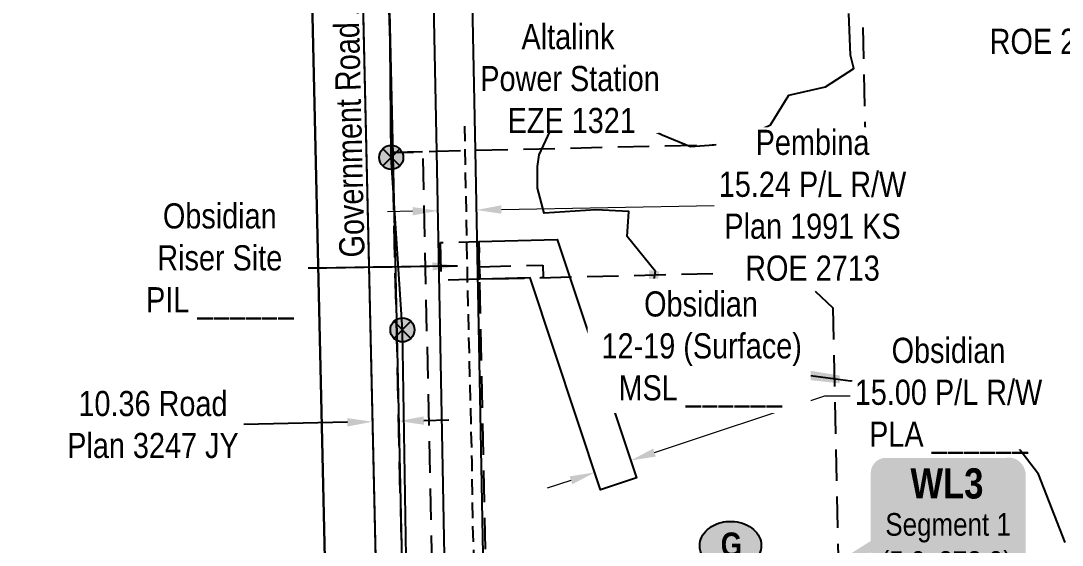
# Model space of a CAD drawing. Extents: x 610781 to 613451, y 5887607 to 5892660.
# Drawn here: x 612326.1 to 612739.9, y 5891270.5 to 5891479 of the extents above; entities that cross this region are included whole.
import ezdxf
from ezdxf.enums import TextEntityAlignment as Align

# ---------------------------------------------------------------- set-up
doc = ezdxf.new("R2010")
doc.units = 0
doc.header["$LTSCALE"] = 5
doc.header["$PDSIZE"] = -1.5
for name, pattern in [('foc-ACCESSROAD', [3.75, 2.5, -1.25]), ('foc-FLOWLINE', [3.75, 2.5, -1.25]), ('UG_PIPE', [1.875, 1.25, -0.625])]:
    doc.linetypes.add(name, pattern=pattern)
doc.layers.get('Defpoints').update_dxf_attribs({"color": 9})
for name, color, linetype in [('AS-PIPE-UG', 44, 'UG_PIPE'), ('AS-POWER', 104, 'foc-POWER'), ('AS-POWER-EXISTING-PP', 72, 'Continuous'), ('AS-TELUS', 224, 'foc-TEL'), ('AS-UNDERLAY-H', 141, 'Continuous'), ('C-AR', 13, 'foc-ACCESSROAD'), ('C-RW', 13, 'Continuous'), ('C-WS', 13, 'foc-ACCESSROAD'), ('CG-NOTES', 7, 'Continuous'), ('F-EZE', 190, 'foc-FLOWLINE'), ('F-RW', 190, 'Continuous'), ('L-ROAD-T', 7, 'Continuous'), ('L-SEC', 7, 'Continuous'), ('L-TITLEDB', 4, 'Continuous'), ('L-TITLEDB-T', 4, 'Continuous'), ('P-TEMP-BLOCKS', 250, 'Continuous'), ('WETLAND', 143, 'Continuous')]:
    doc.layers.add(name, color=color, linetype=linetype)
for name, color, linetype, lineweight in [('C-RW-T', 13, 'Continuous', 9), ('C-WS-T', 13, 'Continuous', 9), ('F-EZE-T', 190, 'Continuous', 9), ('F-RW-T', 190, 'Continuous', 9)]:
    doc.layers.add(name, color=color, linetype=linetype, lineweight=lineweight)
doc.styles.add('100L', font='ARIALN.TTF', dxfattribs={"height": 11})
doc.styles.add('80', font='ARIALN.TTF', dxfattribs={"height": 10})
doc.styles.add('80CG', font='ARIALN.TTF', dxfattribs={"height": 10})
doc.styles.add('80L', font='ARIALN.TTF', dxfattribs={"height": 10})
doc.styles.add('BOLD', font='ARIALNB.TTF')
doc.styles.add('foc-LtypeFont', font='ARIALN.TTF', dxfattribs={"height": 7.35})
doc.linetypes.add('foc-POWER', pattern='A,6,-1,["P",foc-LtypeFont,S=0.2,R=0,X=-0.625,Y=-0.75],-1.24,4', length=12.24)
doc.linetypes.add('foc-POWER-NOLINE', pattern='A,0,-4,["P",foc-LtypeFont,S=0.2,R=0,X=-0.625,Y=-0.75],-8.24', length=12.24)
doc.linetypes.add('foc-TEL', pattern='A,2,-1,["T",foc-LtypeFont,S=0.2,R=0,X=-0.425,Y=-0.75],-1.24,8', length=12.24)
doc.linetypes.add('foc-TEL-NOLINE', pattern='A,0,-2,["T",foc-LtypeFont,S=0.2,R=0,X=-0.425,Y=-0.75],-10.24', length=12.24)
doc.dimstyles.new('Compass 5 000', dxfattribs={"dimscale": 5, "dimtxt": 9, "dimasz": 2, "dimexe": 0.2, "dimexo": 0.0625, "dimgap": 0.5, "dimtad": 0, "dimtih": 1, "dimtoh": 1, "dimzin": 0, "dimdsep": 46, "dimtxsty": '80CG', "dimcen": 0.1, "dimse1": 1, "dimse2": 1, "dimclrd": 256, "dimclrt": 256, "dimaunit": 1, "dimadec": 4, "dimazin": 0, "dimtfac": 0.06, "dimtofl": 0, "dimtmove": 0, "dimatfit": 1, "dimfxl": 0.2, "dimtolj": 1, "dimtzin": 0, "dimlwd": -1, "dimarcsym": 0})

# ---------------------------------------------------------------- blocks, each defined once
blk = doc.blocks.new('*D438')
at = {"layer": 'C-RW-T', "transparency": 16777216}
for p, q in [((612697.69, 5891558.38), (612697.47, 5891568.38)), ((612698.69, 5891513.38), (612699.27, 5891487.41)), ((612699.27, 5891487.41), (612709.27, 5891487.41))]:
    blk.add_line(p, q, dxfattribs=at)
for points in [[(612699.35, 5891558.42), (612696.02, 5891558.34), (612697.91, 5891548.38)], [(612700.36, 5891513.41), (612697.02, 5891513.34), (612698.47, 5891523.37)]]:
    blk.add_solid(points, dxfattribs=at)
at = {"layer": 'Defpoints', "color": 0, "transparency": 16777216}
for p in [(612764.79, 5891549.87), (612765.35, 5891524.86), (612698.47, 5891523.37)]:
    blk.add_point(p, dxfattribs=at)
at = {"layer": 'C-RW-T', "transparency": 16777216, "insert": (612737.79, 5891487.41), "char_height": 10, "attachment_point": 5, "style": '80CG'}
blk.add_mtext('\\A1;Obsidian\\P25.15 A/R\\PROE 2794', dxfattribs=at)
blk = doc.blocks.new('*D445')
at = {"layer": 'Defpoints', "color": 0, "transparency": 16777216}
for p in [(612507.05, 5891403.75), (612491.85, 5891401.23), (612507.1, 5891401.52)]:
    blk.add_point(p, dxfattribs=at)
at = {"layer": 'F-RW-T', "transparency": 16777216}
for p, q in [((612517.05, 5891403.94), (612601.59, 5891405.57)), ((612481.8, 5891403.26), (612471.81, 5891403.07))]:
    blk.add_line(p, q, dxfattribs=at)
for points in [[(612481.77, 5891404.93), (612481.84, 5891401.59), (612491.8, 5891403.45)], [(612517.02, 5891405.6), (612517.08, 5891402.27), (612507.05, 5891403.75)]]:
    blk.add_solid(points, dxfattribs=at)
at = {"layer": 'F-RW-T', "transparency": 16777216, "insert": (612640.68, 5891405.57), "char_height": 10, "attachment_point": 5, "style": '80CG', "bg_fill": 3, "box_fill_scale": 1.1, "bg_fill_color": 256, "bg_fill_true_color": 13158600, "bg_fill_transparency": 0}
blk.add_mtext('\\A1;Pembina\\P15.24 P/L R/W\\PPlan 1991 KS\\PROE 2713', dxfattribs=at)
blk = doc.blocks.new('*D548')
at = {"layer": 'C-RW-T', "transparency": 16777216}
for p, q in [((612577.89, 5891307.29), (612645.62, 5891329.82)), ((612645.62, 5891329.82), (612655.62, 5891329.82)), ((612544.68, 5891296.24), (612535.19, 5891293.09))]:
    blk.add_line(p, q, dxfattribs=at)
for points in [[(612577.36, 5891308.87), (612578.41, 5891305.71), (612568.4, 5891304.13)], [(612544.16, 5891297.83), (612545.21, 5891294.66), (612554.17, 5891299.4)]]:
    blk.add_solid(points, dxfattribs=at)
at = {"layer": 'Defpoints', "color": 0, "transparency": 16777216}
for p in [(612562.81, 5891320.93), (612548.58, 5891316.19), (612568.4, 5891304.13)]:
    blk.add_point(p, dxfattribs=at)
at = {"layer": 'C-RW-T', "transparency": 16777216, "insert": (612694.7, 5891329.82), "char_height": 10, "attachment_point": 5, "style": '80CG', "bg_fill": 3, "box_fill_scale": 1.1, "bg_fill_color": 256, "bg_fill_true_color": 13158600, "bg_fill_transparency": 0}
blk.add_mtext('\\A1;Obsidian\\P15.00 P/L R/W\\PPLA ______', dxfattribs=at)
blk = doc.blocks.new('Route_Letters')
h = blk.add_hatch(color=255)
h.dxf.hatch_style = 1
edge = h.paths.add_edge_path()
edge.add_ellipse((-0.12, 0.46), major_axis=(-11.97, 0), ratio=0.789318, start_angle=0, end_angle=360)
at = {"color": 5}
blk.add_open_spline([(-12.34, 0.46), (-12.34, -0.25), (-12.24, -0.97), (-11.72, -2.79), (-11.14, -3.88), (-9.56, -5.81), (-8.54, -6.66), (-6.22, -8.02), (-4.9, -8.54), (-2.12, -9.17), (-0.66, -9.3), (2.22, -9.13), (3.64, -8.84), (6.27, -7.89), (7.48, -7.22), (9.54, -5.6), (10.38, -4.64), (11.6, -2.54), (11.97, -1.4), (12.18, 0.91), (12.02, 2.08), (11.2, 4.3), (10.54, 5.35), (8.8, 7.2), (7.72, 7.99), (5.29, 9.24), (3.93, 9.68), (1.11, 10.18), (-0.35, 10.23), (-3.22, 9.91), (-4.61, 9.55), (-7.16, 8.47), (-8.32, 7.75), (-10.24, 6.02), (-11, 5.02), (-12.05, 2.86), (-12.32, 1.7), (-12.34, 0.52), (-12.34, 0.49), (-12.34, 0.46)], degree=3, knots=[0, 0, 0, 0, 0.219529, 0.219529, 0.575727, 0.575727, 0.931924, 0.931924, 1.288121, 1.288121, 1.644318, 1.644318, 2.000515, 2.000515, 2.356712, 2.356712, 2.712909, 2.712909, 3.069107, 3.069107, 3.425304, 3.425304, 3.781501, 3.781501, 4.137698, 4.137698, 4.493895, 4.493895, 4.850092, 4.850092, 5.20629, 5.20629, 5.562487, 5.562487, 5.918684, 5.918684, 6.274881, 6.274881, 6.283185, 6.283185, 6.283185, 6.283185], dxfattribs=at)
at = {"color": 14, "style": 'BOLD'}
blk.add_attdef('A', text='', height=9.5, dxfattribs=at).set_placement((0.22, 0.98), align=Align.MIDDLE)
blk = doc.blocks.new('*D622')
at = {"layer": 'Defpoints', "color": 0, "transparency": 16777216}
for p in [(612465.78, 5891324.24), (612476.14, 5891324.47), (612465.88, 5891319.55)]:
    blk.add_point(p, dxfattribs=at)
at = {"layer": 'L-TITLEDB-T', "transparency": 16777216}
for p, q in [((612455.89, 5891319.33), (612414.71, 5891318.39)), ((612486.25, 5891320.02), (612496.24, 5891320.25))]:
    blk.add_line(p, q, dxfattribs=at)
for points in [[(612455.85, 5891320.99), (612455.92, 5891317.66), (612465.88, 5891319.55)], [(612486.21, 5891321.68), (612486.28, 5891318.35), (612476.25, 5891319.79)]]:
    blk.add_solid(points, dxfattribs=at)
at = {"layer": 'L-TITLEDB-T', "transparency": 16777216, "insert": (612378.62, 5891318.39), "char_height": 10, "attachment_point": 5, "style": '80CG'}
blk.add_mtext('\\A1;10.36 Road\\PPlan 3247 JY', dxfattribs=at)
blk = doc.blocks.new('POWERPOLE')
h = blk.add_hatch(color=255)
edge = h.paths.add_edge_path()
edge.add_arc((0, 0), 0.96, 0, 360)
at = {"linetype": 'Continuous'}
for p, q in [((0.679, -0.679), (-0.679, 0.679)), ((-0.679, -0.679), (0.679, 0.679))]:
    blk.add_line(p, q, dxfattribs=at)
blk.add_circle((0, 0), 0.96, dxfattribs=at)
blk = doc.blocks.new('*U636')
h = blk.add_hatch(color=191)
edge = h.paths.add_edge_path()
edge.add_line((-24, -34.83), (24, -34.83))
edge.add_arc((24, -28.83), 6, 270, 360)
edge.add_line((30, -28.83), (30, 12.5))
edge.add_arc((24, 12.5), 6, 0, 90)
edge.add_line((24, 18.5), (-24, 18.5))
edge.add_arc((-24, 12.5), 6, 90, 180)
edge.add_line((-30, 12.5), (-30, -28.83))
edge.add_arc((-24, -28.83), 6, 180, 270)
at = {"color": 250, "flags": 128}
blk.add_lwpolyline([(-24, -34.83, 3, 3, 0), (24, -34.83, 3, 3, 0.414214), (30, -28.83, 3, 3, 0), (30, 12.5, 3, 0, 0.414214), (24, 18.5, 0, 0, 0), (-24, 18.5, 0, 0, 0.414214), (-30, 12.5, 0, 0, 0), (-30, -28.83, 0, 3, 0.414214)], format="xyseb", close=True, dxfattribs=at)
at = {"flags": 128}
blk.add_lwpolyline([(-63.36, -35.67, 0, 7.5, 0), (0, 0, 0, 0, 0)], format="xyseb", dxfattribs=at)
at = {"color": 250}
for tag, p, height, style in [('TEMP_AREA_W1_001', (-9.21, 2.24), 12, 'BOLD'), ('ENTER_TEXT_001', (-30.66, -12.47), 9, '80')]:
    blk.add_attdef(tag, p, '', height=height, dxfattribs=dict(at, style=style))

msp = doc.modelspace()

# ---------------------------------------------------------------- linework, layer by layer
at = {"layer": 'C-WS', "flags": 128}
msp.add_lwpolyline([(612648.694, 5891364.78), (612651.85, 5891219.863), (612511.948, 5891216.295), (612508.466, 5891376.187), (612633.379, 5891379.373), (612648.694, 5891364.78)], close=True, dxfattribs=at)
at = {"layer": 'F-EZE', "flags": 128}
for points in [[(612485.774, 5891426.857), (612473.814, 5891426.574), (612471.728, 5891518.041), (612489.584, 5891518.494), (612504.835, 5891518.883), (612554.183, 5891520.135), (612584.165, 5891520.832), (612609.173, 5891521.387), (612622.625, 5891521.686), (612647.649, 5891522.241), (612659.538, 5891522.506), (612659.688, 5891516.204), (612661.706, 5891431.024), (612506.598, 5891427.35), (612491.349, 5891426.989), (612485.774, 5891426.857)], [(612492.479, 5891134.773), (612480.476, 5891134.474), (612478.935, 5891202.024), (612478.592, 5891217.026), (612478.577, 5891217.66), (612473.814, 5891426.574), (612485.774, 5891426.857), (612490.438, 5891217.982), (612490.46, 5891217.317), (612490.939, 5891202.318), (612492.479, 5891134.773)]]:
    msp.add_lwpolyline(points, close=True, dxfattribs=at)
at = {"layer": 'F-RW'}
msp.add_lwpolyline([(612504.835, 5891518.883), (612506.598, 5891427.35), (612510.635, 5891217.809), (612510.924, 5891202.803), (612512.195, 5891136.814), (612512.541, 5891118.85), (612512.583, 5891116.689), (612512.733, 5891108.846), (612513.026, 5891093.677), (612513.315, 5891078.672), (612515.863, 5890946.365), (612515.863, 5890946.365), (612500.626, 5890946.003), (612498.074, 5891078.328), (612497.784, 5891093.334), (612497.341, 5891116.341), (612496.952, 5891136.466), (612495.68, 5891202.432), (612495.39, 5891217.438), (612491.349, 5891426.989), (612489.584, 5891518.494)], dxfattribs=at)
at = {"layer": 'WETLAND'}
msp.add_lwpolyline([(612741.055, 5891271.536), (612730.472, 5891298.656), (612717.904, 5891315.193), (612700.706, 5891337.021), (612689.461, 5891344.958), (612675.571, 5891336.359), (612655.727, 5891335.698), (612635.883, 5891338.344), (612620.669, 5891343.635), (612602.81, 5891344.958), (612593.55, 5891348.266), (612585.612, 5891356.203), (612576.352, 5891367.448), (612578.336, 5891379.354), (612567.091, 5891393.245), (612567.753, 5891403.167), (612554.523, 5891403.828), (612534.018, 5891402.505), (612531.372, 5891412.427), (612531.372, 5891421.026), (612532.034, 5891425.656), (612540.633, 5891444.177), (612555.185, 5891442.193), (612569.737, 5891438.886), (612580.982, 5891433.594), (612592.227, 5891428.964), (612601.487, 5891429.625), (612610.086, 5891430.948), (612623.977, 5891437.563), (612631.253, 5891449.469), (612645.805, 5891452.776), (612657.05, 5891460.052), (612655.727, 5891465.344), (612655.065, 5891481.881)], dxfattribs=at)

# ---------------------------------------------------------------- texts
at = {"layer": 'C-WS-T', "linetype": 'Continuous', "insert": (612405.179, 5891406.402), "char_height": 10, "width": 58.9632, "attachment_point": 2, "style": '100L', "bg_fill": 3, "box_fill_scale": 1.15, "bg_fill_color": 256, "bg_fill_true_color": 256, "bg_fill_transparency": 0}
msp.add_mtext('Obsidian Riser Site PIL ______', dxfattribs=at)
at = {"layer": 'L-ROAD-T', "style": '80L'}
msp.add_text('Government Road Allowance', height=9.99609, rotation=91.36805, dxfattribs=at).set_placement((612455.952, 5891459.311), align=Align.MIDDLE_CENTER)

# ---------------------------------------------------------------- dimensions: what is measured, and where the dimension line sits
at = {"layer": 'C-RW-T'}
dim = msp.add_linear_dim(base=(612698.468, 5891523.374), p1=(612764.789, 5891549.873), p2=(612765.346, 5891524.865), angle=271.27713, text='Obsidian\\P25.15 A/R\\PROE 2794', dimstyle='Compass 5 000', dxfattribs=at)
dim.commit()
dim.dimension.update_dxf_attribs({"geometry": '*D438', "text_midpoint": (612737.793, 5891487.413), "dimtype": 161})

# ---------------------------------------------------------------- next in the draw order: dimensions: what is measured, and where the dimension line sits
at = {"layer": 'F-RW-T'}
dim = msp.add_linear_dim(base=(612507.053, 5891403.745), p1=(612491.846, 5891401.227), p2=(612507.096, 5891401.521), angle=1.10361, text='Pembina\\P15.24 P/L R/W\\PPlan 1991 KS\\PROE 2713', dimstyle='Compass 5 000', override={"dimtfill": 1}, dxfattribs=at)
dim.commit()
dim.dimension.update_dxf_attribs({"geometry": '*D445', "text_midpoint": (612640.676, 5891405.567), "dimtype": 161})

# ---------------------------------------------------------------- next in the draw order: linework, layer by layer
at = {"layer": 'AS-POWER', "linetype": 'foc-POWER-NOLINE', "flags": 128}
msp.add_lwpolyline([(612473.284, 5891424.644), (612472.821, 5891470.143), (612470.735, 5891561.61), (612470.161, 5891586.768), (612467.986, 5891682.145), (612467.635, 5891697.376), (612465.43, 5891793.33), (612464.963, 5891813.112), (612464.105, 5891850.433)], dxfattribs=at)
at = {"layer": 'AS-POWER', "flags": 128}
msp.add_lwpolyline([(612486.536, 5890941.555), (612482.721, 5891109.185), (612479.768, 5891232.814), (612477.745, 5891356.087), (612473.284, 5891424.644)], dxfattribs=at)
at = {"layer": 'AS-TELUS', "linetype": 'foc-TEL-NOLINE', "flags": 128}
msp.add_lwpolyline([(612104.4, 5889333.232), (612160.697, 5889379.309), (612176.312, 5889392.093), (612194.052, 5889406.618), (612201.894, 5889413.049), (612206.313, 5889416.678), (612215.803, 5889424.471), (612220.533, 5889428.357), (612225.251, 5889432.222), (612246.6, 5889449.714), (612254.389, 5889456.096), (612276.813, 5889474.47), (612286.693, 5889482.565), (612331.356, 5889519.16), (612333.669, 5889521.07), (612335.968, 5889522.997), (612338.253, 5889524.941), (612340.523, 5889526.901), (612342.779, 5889528.879), (612345.413, 5889531.228), (612348.026, 5889533.601), (612350.619, 5889535.995), (612353.191, 5889538.412), (612355.742, 5889540.852), (612358.271, 5889543.313), (612360.779, 5889545.796), (612363.265, 5889548.301), (612365.729, 5889550.828), (612368.171, 5889553.376), (612370.592, 5889555.946), (612372.989, 5889558.536), (612375.364, 5889561.146), (612377.717, 5889563.777), (612380.046, 5889566.429), (612382.352, 5889569.101), (612384.635, 5889571.793), (612386.894, 5889574.504), (612389.13, 5889577.234), (612391.342, 5889579.985), (612393.529, 5889582.755), (612395.693, 5889585.543), (612397.833, 5889588.35), (612399.948, 5889591.176), (612402.038, 5889594.02), (612404.104, 5889596.882), (612406.144, 5889599.761), (612408.16, 5889602.658), (612410.15, 5889605.573), (612412.115, 5889608.505), (612414.054, 5889611.454), (612415.968, 5889614.419), (612417.855, 5889617.401), (612419.717, 5889620.4), (612421.553, 5889623.415), (612423.362, 5889626.445), (612425.145, 5889629.491), (612426.901, 5889632.552), (612428.631, 5889635.629), (612430.334, 5889638.72), (612432.01, 5889641.826), (612433.658, 5889644.947), (612435.28, 5889648.082), (612436.875, 5889651.231), (612438.442, 5889654.393), (612439.982, 5889657.569), (612441.493, 5889660.758), (612442.977, 5889663.96), (612444.433, 5889667.175), (612445.861, 5889670.403), (612447.261, 5889673.642), (612448.78, 5889677.247), (612450.021, 5889680.267), (612451.238, 5889683.298), (612452.43, 5889686.338), (612453.596, 5889689.382), (612453.834, 5889690.019), (612454.739, 5889692.439), (612455.066, 5889693.326), (612456.266, 5889696.645), (612457.438, 5889699.974), (612458.58, 5889703.314), (612459.694, 5889706.662), (612460.778, 5889710.021), (612461.833, 5889713.39), (612462.859, 5889716.767), (612463.855, 5889720.153), (612464.823, 5889723.547), (612465.76, 5889726.95), (612466.668, 5889730.36), (612467.18, 5889732.342), (612467.542, 5889733.78), (612468.022, 5889735.686), (612468.391, 5889737.206), (612468.835, 5889739.038), (612469.21, 5889740.639), (612469.62, 5889742.397), (612470, 5889744.078), (612470.372, 5889745.752), (612470.759, 5889747.526), (612471.098, 5889749.112), (612471.488, 5889750.978), (612471.795, 5889752.478), (612472.186, 5889754.438), (612472.462, 5889755.85), (612472.855, 5889757.904), (612473.102, 5889759.226), (612473.494, 5889761.374), (612473.714, 5889762.609), (612474.104, 5889764.85), (612474.682, 5889768.332), (612475.23, 5889771.819), (612475.747, 5889775.311), (612476.234, 5889778.806), (612476.691, 5889782.306), (612477.118, 5889785.809), (612477.513, 5889789.316), (612477.879, 5889792.827), (612478.214, 5889796.34), (612478.518, 5889799.856), (612478.791, 5889803.375), (612479.035, 5889806.896), (612479.247, 5889810.419), (612479.429, 5889813.944), (612479.581, 5889817.47), (612479.701, 5889820.998), (612479.791, 5889824.526), (612479.85, 5889828.055), (612479.968, 5889830.634), (612472.938, 5890140.722), (612454.248, 5890944.827), (612435.912, 5891748.933), (612435.45, 5891769.036), (612433.595, 5891849.694)], dxfattribs=at)
at = {"layer": 'C-AR', "flags": 128}
msp.add_lwpolyline([(612508.357, 5891381.202), (612533.521, 5891381.842), (612533.648, 5891376.846), (612508.466, 5891376.205)], close=True, dxfattribs=at)
at = {"layer": 'C-RW', "flags": 128}
msp.add_lwpolyline([(612508.14, 5891391.196), (612539.174, 5891391.986), (612570.71, 5891297.185), (612556.481, 5891292.456), (612528.452, 5891376.714), (612508.466, 5891376.205)], close=True, dxfattribs=at)
at = {"layer": 'C-WS', "flags": 128}
msp.add_lwpolyline([(612508.466, 5891376.205), (612493.237, 5891375.817), (612492.91, 5891390.808), (612508.14, 5891391.196)], close=True, dxfattribs=at)
at = {"layer": 'L-SEC'}
for points in [[(612435.912, 5891748.933), (612454.248, 5890944.827), (612472.938, 5890140.722)], [(612456.016, 5891749.395), (612474.352, 5890945.286), (612493.042, 5890141.19)]]:
    msp.add_lwpolyline(points, dxfattribs=at)
at = {"layer": 'L-TITLEDB'}
msp.add_lwpolyline([(612478.364, 5890776.449), (612474.465, 5890944.215), (612456.13, 5891748.269), (612456.103, 5891749.434), (612466.447, 5891749.691), (612466.474, 5891748.526), (612468.678, 5891652.641), (612469.029, 5891637.41), (612471.204, 5891542.034), (612471.777, 5891516.876), (612473.863, 5891425.409), (612478.627, 5891216.495), (612478.641, 5891215.862), (612478.984, 5891200.859), (612480.441, 5891137.018), (612480.489, 5891134.925), (612480.871, 5891118.178), (612480.984, 5891113.182), (612481.472, 5891091.799), (612481.814, 5891076.794), (612484.832, 5890944.462), (612488.72, 5890776.682)], dxfattribs=at)

# ---------------------------------------------------------------- next in the draw order: block references
at = {"layer": 'AS-POWER-EXISTING-PP', "xscale": 4.998076300000024, "yscale": 4.998076300000024, "zscale": 4.998076300000024}
for p in [(612473.284, 5891424.644), (612477.745, 5891356.087)]:
    msp.add_blockref('POWERPOLE', p, dxfattribs=at)

# ---------------------------------------------------------------- next in the draw order: texts
at = {"layer": 'F-EZE-T', "insert": (612507.49, 5891477.69), "char_height": 10, "attachment_point": 1, "style": '80L', "bg_fill": 3, "box_fill_scale": 1, "bg_fill_color": 256, "bg_fill_transparency": 0}
msp.add_mtext_dynamic_manual_height_columns('\\pi17.56357;Altalink\\P\\pi1.19249;Power Station\\P\\pi12.04856;EZE 1321', width=72.01663, gutter_width=50, heights=[0], dxfattribs=at)

# ---------------------------------------------------------------- next in the draw order: dimensions: what is measured, and where the dimension line sits
at = {"layer": 'L-TITLEDB-T'}
dim = msp.add_linear_dim(base=(612465.883, 5891319.553), p1=(612476.142, 5891324.474), p2=(612465.776, 5891324.238), angle=181.3063, text='10.36 Road\\PPlan 3247 JY', dimstyle='Compass 5 000', dxfattribs=at)
dim.commit()
dim.dimension.update_dxf_attribs({"geometry": '*D622', "text_midpoint": (612378.615, 5891318.386), "dimtype": 161})

# ---------------------------------------------------------------- next in the draw order: leaders
at = {"layer": 'C-AR', "linetype": 'Continuous', "path_type": 1}
msp.add_leader([(612499.685, 5891381.474), (612440.259, 5891380.55)], dimstyle='Compass 5 000', override={"dimgap": 0.5, "dimtad": 0}, dxfattribs=at)

# ---------------------------------------------------------------- next in the draw order: linework, layer by layer
at = {"layer": 'AS-PIPE-UG', "flags": 128}
msp.add_lwpolyline([(612510.08, 5891196.962), (612507.019, 5891225.196), (612506.585, 5891251.97), (612505.682, 5891280.229), (612505.414, 5891303.622), (612504.324, 5891347.06), (612503.651, 5891374.677), (612502.519, 5891437.077)], dxfattribs=at)

# ---------------------------------------------------------------- next in the draw order: dimensions: what is measured, and where the dimension line sits
at = {"layer": 'C-RW-T'}
dim = msp.add_linear_dim(base=(612568.398, 5891304.135), p1=(612548.585, 5891316.194), p2=(612562.812, 5891320.927), angle=18.40042, text='Obsidian\\P15.00 P/L R/W\\PPLA ______', dimstyle='Compass 5 000', override={"dimtfill": 1}, dxfattribs=at)
dim.commit()
dim.dimension.update_dxf_attribs({"geometry": '*D548', "text_midpoint": (612694.702, 5891329.822), "dimtype": 161})

# ---------------------------------------------------------------- next in the draw order: hatches: boundary and pattern name
at = {"layer": 'AS-UNDERLAY-H'}
h = msp.add_hatch(color=256, dxfattribs=at)
h.dxf.hatch_style = 1
h.paths.add_polyline_path([(612579.813, 5891379.279), (612578.08, 5891367.872), (612594.132, 5891350.112), (612603.281, 5891347.299), (612621.066, 5891345.277), (612636.279, 5891340.406), (612651.45, 5891337.91), (612651.41, 5891334.823), (612635.329, 5891336.608), (612620.274, 5891341.004), (612602.687, 5891342.828), (612592.865, 5891345.522), (612575.185, 5891366.265), (612575.902, 5891379.823)])

# ---------------------------------------------------------------- next in the draw order: block references
at = {"layer": 'CG-NOTES', "color": 1, "xscale": 0.999609, "yscale": 0.999609, "zscale": 0.999609}
msp.add_blockref('Route_Letters', (612608.213, 5891269.783), dxfattribs=at).add_auto_attribs({'A': 'G'})
at = {"layer": 'P-TEMP-BLOCKS', "color": 3}
ref = msp.add_blockref('*U636', (612693.818, 5891286.699), dxfattribs=dict(at, xscale=0.999609, yscale=0.999609, zscale=0.999609))
ref.add_attrib('TEMP_AREA_W1_001', 'WL3', (612679.585, 5891289.044), dxfattribs={"layer": '0', "color": 250, "height": 11.9953, "style": 'BOLD'})
ref.add_attrib('ENTER_TEXT_001', 'Segment 1', (612669.615, 5891274.227), dxfattribs={"layer": '0', "color": 250, "height": 8.9965, "style": '80'})
ref.add_attrib('ENTER_TEXT_002', '(5.0x272.9)', (612667.752, 5891259.08), dxfattribs={"layer": '0', "color": 250, "height": 8.99648, "style": '80'})

# ---------------------------------------------------------------- next in the draw order: texts
at = {"layer": 'C-WS-T', "insert": (612556.373, 5891371.394), "char_height": 10, "attachment_point": 1, "style": '80L', "bg_fill": 2}
msp.add_mtext_dynamic_manual_height_columns('\\pi17.39362;Obsidian\\P\\pi0.47684;12-19 (Surface)\\P\\pi7.22308;MSL ______', width=78.62079, gutter_width=50, heights=[0], dxfattribs=at)

doc.saveas('drawing.dxf')
